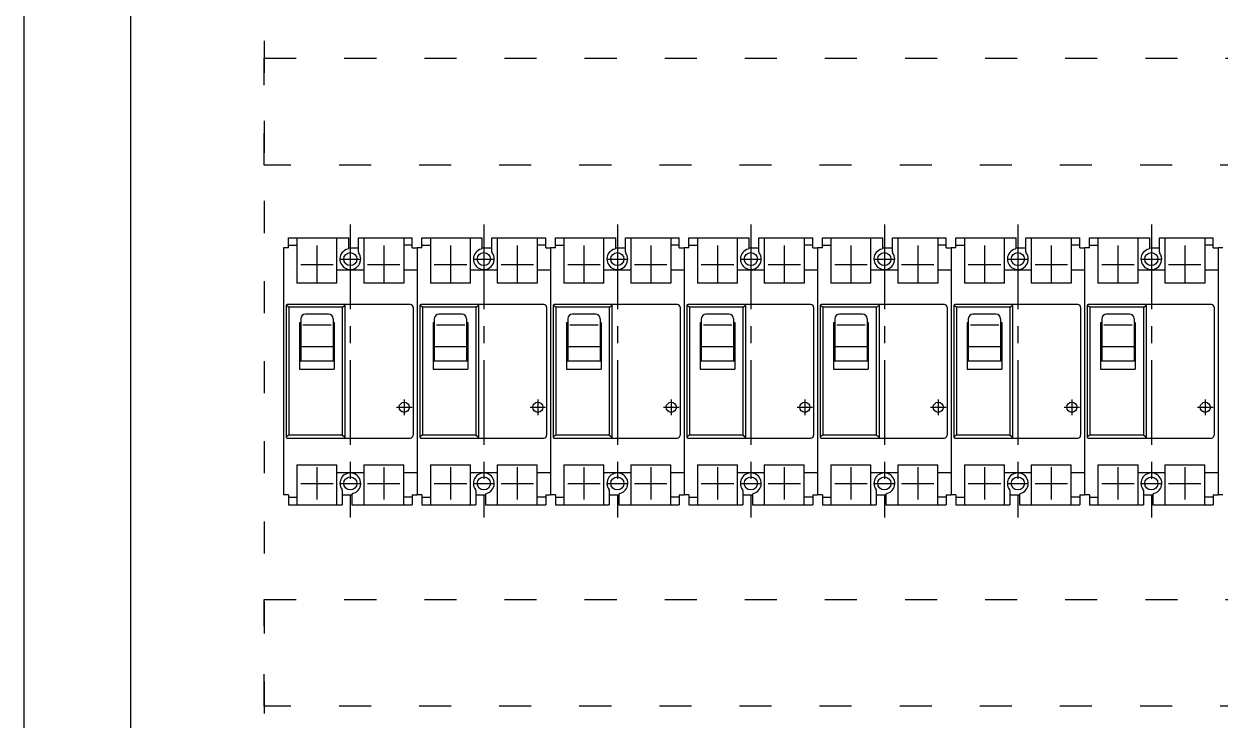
# Model space of a CAD drawing. Header units: millimetres. Extents: x 14879 to 38758, y -20740 to 1136.
# Drawn here: x 35722.1 to 36170.1, y -7125.3 to -6864.5 of the extents above; entities that cross this region are included whole.
import ezdxf

# ---------------------------------------------------------------- set-up
doc = ezdxf.new("R2010")
doc.units = ezdxf.units.MM
doc.linetypes.add('ACAD_ISO03W100', pattern=[30, 12, -18])
doc.linetypes.add('CENTER', pattern=[50.8, 31.75, -6.35, 6.35, -6.35])
doc.layers.add('F01_OUT', color=6, linetype='Continuous')
doc.layers.add('F03_CNT', color=1, linetype='CENTER')

msp = doc.modelspace()

# ---------------------------------------------------------------- linework, layer by layer
for p, q in [((35722.11, -5908.36), (35722.11, -7898.36)), ((35762.11, -7858.36), (35762.11, -5948.36))]:
    msp.add_line(p, q)
at = {"color": 1, "linetype": 'ACAD_ISO03W100'}
for points in [[(35762.11, -6510.84), (35812.11, -6510.84), (35812.11, -7776.75), (35762.11, -7776.75)], [(35812.11, -6917.42), (35812.11, -6877.42), (36422.12, -6877.42), (36422.12, -6917.42)], [(35812.11, -7120.06), (35812.11, -7080.06), (36422.12, -7080.06), (36422.12, -7120.06)]]:
    msp.add_lwpolyline(points, close=True, dxfattribs=at)
at = {"layer": 'F01_OUT'}
for p, q in [((35821.16, -6948.36), (35821.16, -6944.61)), ((35821.16, -6944.61), (35843.76, -6944.61)), ((35821.16, -6947.41), (35824.36, -6947.41)), ((35824.36, -6944.61), (35824.36, -6961.61)), ((35839.36, -6961.61), (35839.36, -6944.61)), ((35843.76, -6948.35), (35843.76, -6944.61)), ((35847.36, -6949.94), (35847.36, -6944.61)), ((35847.36, -6944.61), (35867.56, -6944.61)), ((35849.36, -6944.61), (35849.36, -6961.61)), ((35864.36, -6944.61), (35864.36, -6961.61)), ((35867.56, -6947.41), (35864.36, -6947.41)), ((35867.56, -6948.36), (35867.56, -6944.61)), ((35871.16, -6948.36), (35871.16, -6944.61)), ((35871.16, -6944.61), (35893.76, -6944.61)), ((35871.16, -6947.41), (35874.36, -6947.41)), ((35874.36, -6944.61), (35874.36, -6961.61)), ((35889.36, -6961.61), (35889.36, -6944.61)), ((35893.76, -6948.35), (35893.76, -6944.61)), ((35897.36, -6949.94), (35897.36, -6944.61)), ((35897.36, -6944.61), (35917.56, -6944.61)), ((35899.36, -6944.61), (35899.36, -6961.61)), ((35914.36, -6944.61), (35914.36, -6961.61)), ((35917.56, -6947.41), (35914.36, -6947.41)), ((35917.56, -6948.36), (35917.56, -6944.61)), ((35921.16, -6948.36), (35921.16, -6944.61)), ((35921.16, -6944.61), (35943.76, -6944.61)), ((35921.16, -6947.41), (35924.36, -6947.41)), ((35924.36, -6944.61), (35924.36, -6961.61)), ((35939.36, -6961.61), (35939.36, -6944.61)), ((35943.76, -6948.35), (35943.76, -6944.61)), ((35947.36, -6949.94), (35947.36, -6944.61)), ((35947.36, -6944.61), (35967.56, -6944.61)), ((35949.36, -6944.61), (35949.36, -6961.61)), ((35964.36, -6944.61), (35964.36, -6961.61)), ((35967.56, -6947.41), (35964.36, -6947.41)), ((35967.56, -6948.36), (35967.56, -6944.61)), ((35971.16, -6948.36), (35971.16, -6944.61)), ((35971.16, -6944.61), (35993.76, -6944.61)), ((35971.16, -6947.41), (35974.36, -6947.41)), ((35974.36, -6944.61), (35974.36, -6961.61)), ((35989.36, -6961.61), (35989.36, -6944.61)), ((35993.76, -6948.35), (35993.76, -6944.61)), ((35997.36, -6949.94), (35997.36, -6944.61)), ((35997.36, -6944.61), (36017.56, -6944.61)), ((35999.36, -6944.61), (35999.36, -6961.61)), ((36014.36, -6944.61), (36014.36, -6961.61)), ((36017.56, -6947.41), (36014.36, -6947.41)), ((36017.56, -6948.36), (36017.56, -6944.61)), ((36021.16, -6948.36), (36021.16, -6944.61)), ((36021.16, -6944.61), (36043.76, -6944.61)), ((36021.16, -6947.41), (36024.36, -6947.41)), ((36024.36, -6944.61), (36024.36, -6961.61)), ((36039.36, -6961.61), (36039.36, -6944.61)), ((36043.76, -6948.35), (36043.76, -6944.61)), ((36047.36, -6949.94), (36047.36, -6944.61)), ((36047.36, -6944.61), (36067.56, -6944.61)), ((36049.36, -6944.61), (36049.36, -6961.61)), ((36064.36, -6944.61), (36064.36, -6961.61)), ((36067.56, -6947.41), (36064.36, -6947.41)), ((36067.56, -6948.36), (36067.56, -6944.61)), ((36071.16, -6948.36), (36071.16, -6944.61)), ((36071.16, -6944.61), (36093.76, -6944.61)), ((36071.16, -6947.41), (36074.36, -6947.41)), ((36074.36, -6944.61), (36074.36, -6961.61)), ((36089.36, -6961.61), (36089.36, -6944.61)), ((36093.76, -6948.35), (36093.76, -6944.61)), ((36097.36, -6949.94), (36097.36, -6944.61)), ((36097.36, -6944.61), (36117.56, -6944.61)), ((36099.36, -6944.61), (36099.36, -6961.61)), ((36114.36, -6944.61), (36114.36, -6961.61)), ((36117.56, -6947.41), (36114.36, -6947.41)), ((36117.56, -6948.36), (36117.56, -6944.61)), ((36121.16, -6948.36), (36121.16, -6944.61)), ((36121.16, -6944.61), (36143.76, -6944.61)), ((36121.16, -6947.41), (36124.36, -6947.41)), ((36124.36, -6944.61), (36124.36, -6961.61)), ((36139.36, -6961.61), (36139.36, -6944.61)), ((36143.76, -6948.35), (36143.76, -6944.61)), ((36147.36, -6949.94), (36147.36, -6944.61)), ((36147.36, -6944.61), (36167.56, -6944.61)), ((36149.36, -6944.61), (36149.36, -6961.61)), ((36164.36, -6944.61), (36164.36, -6961.61)), ((36167.56, -6947.41), (36164.36, -6947.41)), ((36167.56, -6948.36), (36167.56, -6944.61)), ((35821.16, -6948.36), (35819.36, -6948.36)), ((35819.36, -6948.36), (35819.36, -7040.86)), ((35843.76, -6948.36), (35847.36, -6948.36)), ((35867.56, -6948.36), (35869.36, -6948.36)), ((35869.36, -6948.36), (35869.36, -7040.86)), ((35871.16, -6948.36), (35869.36, -6948.36)), ((35869.36, -6948.36), (35869.36, -7040.86)), ((35893.76, -6948.36), (35897.36, -6948.36)), ((35917.56, -6948.36), (35919.36, -6948.36)), ((35919.36, -6948.36), (35919.36, -7040.86)), ((35921.16, -6948.36), (35919.36, -6948.36)), ((35919.36, -6948.36), (35919.36, -7040.86)), ((35943.76, -6948.36), (35947.36, -6948.36)), ((35967.56, -6948.36), (35969.36, -6948.36)), ((35969.36, -6948.36), (35969.36, -7040.86)), ((35971.16, -6948.36), (35969.36, -6948.36)), ((35969.36, -6948.36), (35969.36, -7040.86)), ((35993.76, -6948.36), (35997.36, -6948.36)), ((36017.56, -6948.36), (36019.36, -6948.36)), ((36019.36, -6948.36), (36019.36, -7040.86)), ((36021.16, -6948.36), (36019.36, -6948.36)), ((36019.36, -6948.36), (36019.36, -7040.86)), ((36043.76, -6948.36), (36047.36, -6948.36)), ((36067.56, -6948.36), (36069.36, -6948.36)), ((36069.36, -6948.36), (36069.36, -7040.86)), ((36071.16, -6948.36), (36069.36, -6948.36)), ((36069.36, -6948.36), (36069.36, -7040.86)), ((36093.76, -6948.36), (36097.36, -6948.36)), ((36117.56, -6948.36), (36119.36, -6948.36)), ((36119.36, -6948.36), (36119.36, -7040.86)), ((36121.16, -6948.36), (36119.36, -6948.36)), ((36119.36, -6948.36), (36119.36, -7040.86)), ((36143.76, -6948.36), (36147.36, -6948.36)), ((36167.56, -6948.36), (36169.36, -6948.36)), ((36169.36, -6948.36), (36169.36, -7040.86)), ((36171.16, -6948.36), (36169.36, -6948.36)), ((36169.36, -6948.36), (36169.36, -7040.86)), ((35849.36, -6956.71), (35839.36, -6956.71)), ((35869.36, -6956.71), (35864.36, -6956.71)), ((35899.36, -6956.71), (35889.36, -6956.71)), ((35919.36, -6956.71), (35914.36, -6956.71)), ((35949.36, -6956.71), (35939.36, -6956.71)), ((35969.36, -6956.71), (35964.36, -6956.71)), ((35999.36, -6956.71), (35989.36, -6956.71)), ((36019.36, -6956.71), (36014.36, -6956.71)), ((36049.36, -6956.71), (36039.36, -6956.71)), ((36069.36, -6956.71), (36064.36, -6956.71)), ((36099.36, -6956.71), (36089.36, -6956.71)), ((36119.36, -6956.71), (36114.36, -6956.71)), ((36149.36, -6956.71), (36139.36, -6956.71)), ((36169.36, -6956.71), (36164.36, -6956.71)), ((35839.36, -6961.61), (35824.36, -6961.61)), ((35864.36, -6961.61), (35849.36, -6961.61)), ((35889.36, -6961.61), (35874.36, -6961.61)), ((35914.36, -6961.61), (35899.36, -6961.61)), ((35939.36, -6961.61), (35924.36, -6961.61)), ((35964.36, -6961.61), (35949.36, -6961.61)), ((35989.36, -6961.61), (35974.36, -6961.61)), ((36014.36, -6961.61), (35999.36, -6961.61)), ((36039.36, -6961.61), (36024.36, -6961.61)), ((36064.36, -6961.61), (36049.36, -6961.61)), ((36089.36, -6961.61), (36074.36, -6961.61)), ((36114.36, -6961.61), (36099.36, -6961.61)), ((36139.36, -6961.61), (36124.36, -6961.61)), ((36164.36, -6961.61), (36149.36, -6961.61)), ((35820.36, -6969.96), (35820.36, -7019.25)), ((35821.36, -6970.61), (35820.36, -6970.03)), ((35866.86, -6969.61), (35820.72, -6969.61)), ((35841.36, -6970.61), (35821.36, -6970.61)), ((35821.36, -6970.61), (35821.36, -7018.61)), ((35841.36, -6970.61), (35842.36, -6970.03)), ((35841.36, -6970.61), (35841.36, -7018.61)), ((35842.36, -6969.96), (35842.36, -7019.25)), ((35867.86, -6970.61), (35867.86, -7018.61)), ((35870.36, -6969.96), (35870.36, -7019.25)), ((35871.36, -6970.61), (35870.36, -6970.03)), ((35916.86, -6969.61), (35870.72, -6969.61)), ((35891.36, -6970.61), (35871.36, -6970.61)), ((35871.36, -6970.61), (35871.36, -7018.61)), ((35891.36, -6970.61), (35892.36, -6970.03)), ((35891.36, -6970.61), (35891.36, -7018.61)), ((35892.36, -6969.96), (35892.36, -7019.25)), ((35917.86, -6970.61), (35917.86, -7018.61)), ((35920.36, -6969.96), (35920.36, -7019.25)), ((35921.36, -6970.61), (35920.36, -6970.03)), ((35966.86, -6969.61), (35920.72, -6969.61)), ((35941.36, -6970.61), (35921.36, -6970.61)), ((35921.36, -6970.61), (35921.36, -7018.61)), ((35941.36, -6970.61), (35942.36, -6970.03)), ((35941.36, -6970.61), (35941.36, -7018.61)), ((35942.36, -6969.96), (35942.36, -7019.25)), ((35967.86, -6970.61), (35967.86, -7018.61)), ((35970.36, -6969.96), (35970.36, -7019.25)), ((35971.36, -6970.61), (35970.36, -6970.03)), ((36016.86, -6969.61), (35970.72, -6969.61)), ((35991.36, -6970.61), (35971.36, -6970.61)), ((35971.36, -6970.61), (35971.36, -7018.61)), ((35991.36, -6970.61), (35992.36, -6970.03)), ((35991.36, -6970.61), (35991.36, -7018.61)), ((35992.36, -6969.96), (35992.36, -7019.25)), ((36017.86, -6970.61), (36017.86, -7018.61)), ((36020.36, -6969.96), (36020.36, -7019.25)), ((36021.36, -6970.61), (36020.36, -6970.03)), ((36066.86, -6969.61), (36020.72, -6969.61)), ((36041.36, -6970.61), (36021.36, -6970.61)), ((36021.36, -6970.61), (36021.36, -7018.61)), ((36041.36, -6970.61), (36042.36, -6970.03)), ((36041.36, -6970.61), (36041.36, -7018.61)), ((36042.36, -6969.96), (36042.36, -7019.25)), ((36067.86, -6970.61), (36067.86, -7018.61)), ((36070.36, -6969.96), (36070.36, -7019.25)), ((36071.36, -6970.61), (36070.36, -6970.03)), ((36116.86, -6969.61), (36070.72, -6969.61)), ((36091.36, -6970.61), (36071.36, -6970.61)), ((36071.36, -6970.61), (36071.36, -7018.61)), ((36091.36, -6970.61), (36092.36, -6970.03)), ((36091.36, -6970.61), (36091.36, -7018.61)), ((36092.36, -6969.96), (36092.36, -7019.25)), ((36117.86, -6970.61), (36117.86, -7018.61)), ((36120.36, -6969.96), (36120.36, -7019.25)), ((36121.36, -6970.61), (36120.36, -6970.03)), ((36166.86, -6969.61), (36120.72, -6969.61)), ((36141.36, -6970.61), (36121.36, -6970.61)), ((36121.36, -6970.61), (36121.36, -7018.61)), ((36141.36, -6970.61), (36142.36, -6970.03)), ((36141.36, -6970.61), (36141.36, -7018.61)), ((36142.36, -6969.96), (36142.36, -7019.25)), ((36167.86, -6970.61), (36167.86, -7018.61)), ((35825.81, -6974.97), (35825.81, -6990.71)), ((35836.16, -6973.22), (35827.56, -6973.22)), ((35837.91, -6974.97), (35837.91, -6990.71)), ((35875.81, -6974.97), (35875.81, -6990.71)), ((35886.16, -6973.22), (35877.56, -6973.22)), ((35887.91, -6974.97), (35887.91, -6990.71)), ((35925.81, -6974.97), (35925.81, -6990.71)), ((35936.16, -6973.22), (35927.56, -6973.22)), ((35937.91, -6974.97), (35937.91, -6990.71)), ((35975.81, -6974.97), (35975.81, -6990.71)), ((35986.16, -6973.22), (35977.56, -6973.22)), ((35987.91, -6974.97), (35987.91, -6990.71)), ((36025.81, -6974.97), (36025.81, -6990.71)), ((36036.16, -6973.22), (36027.56, -6973.22)), ((36037.91, -6974.97), (36037.91, -6990.71)), ((36075.81, -6974.97), (36075.81, -6990.71)), ((36086.16, -6973.22), (36077.56, -6973.22)), ((36087.91, -6974.97), (36087.91, -6990.71)), ((36125.81, -6974.97), (36125.81, -6990.71)), ((36136.16, -6973.22), (36127.56, -6973.22)), ((36137.91, -6974.97), (36137.91, -6990.71)), ((35825.36, -6976.36), (35825.36, -6993.86)), ((35825.36, -6976.36), (35825.81, -6976.36)), ((35825.36, -6979.51), (35825.81, -6979.51)), ((35837.22, -6977.33), (35826.6, -6977.33)), ((35837.91, -6976.36), (35838.36, -6976.36)), ((35837.91, -6979.51), (35838.36, -6979.51)), ((35838.36, -6976.36), (35838.36, -6993.86)), ((35875.36, -6976.36), (35875.36, -6993.86)), ((35875.36, -6976.36), (35875.81, -6976.36)), ((35875.36, -6979.51), (35875.81, -6979.51)), ((35887.22, -6977.33), (35876.6, -6977.33)), ((35887.91, -6976.36), (35888.36, -6976.36)), ((35887.91, -6979.51), (35888.36, -6979.51)), ((35888.36, -6976.36), (35888.36, -6993.86)), ((35925.36, -6976.36), (35925.36, -6993.86)), ((35925.36, -6976.36), (35925.81, -6976.36)), ((35925.36, -6979.51), (35925.81, -6979.51)), ((35937.22, -6977.33), (35926.6, -6977.33)), ((35937.91, -6976.36), (35938.36, -6976.36)), ((35937.91, -6979.51), (35938.36, -6979.51)), ((35938.36, -6976.36), (35938.36, -6993.86)), ((35975.36, -6976.36), (35975.36, -6993.86)), ((35975.36, -6976.36), (35975.81, -6976.36)), ((35975.36, -6979.51), (35975.81, -6979.51)), ((35987.22, -6977.33), (35976.6, -6977.33)), ((35987.91, -6976.36), (35988.36, -6976.36)), ((35987.91, -6979.51), (35988.36, -6979.51)), ((35988.36, -6976.36), (35988.36, -6993.86)), ((36025.36, -6976.36), (36025.36, -6993.86)), ((36025.36, -6976.36), (36025.81, -6976.36)), ((36025.36, -6979.51), (36025.81, -6979.51)), ((36037.22, -6977.33), (36026.6, -6977.33)), ((36037.91, -6976.36), (36038.36, -6976.36)), ((36037.91, -6979.51), (36038.36, -6979.51)), ((36038.36, -6976.36), (36038.36, -6993.86)), ((36075.36, -6976.36), (36075.36, -6993.86)), ((36075.36, -6976.36), (36075.81, -6976.36)), ((36075.36, -6979.51), (36075.81, -6979.51)), ((36087.22, -6977.33), (36076.6, -6977.33)), ((36087.91, -6976.36), (36088.36, -6976.36)), ((36087.91, -6979.51), (36088.36, -6979.51)), ((36088.36, -6976.36), (36088.36, -6993.86)), ((36125.36, -6976.36), (36125.36, -6993.86)), ((36125.36, -6976.36), (36125.81, -6976.36)), ((36125.36, -6979.51), (36125.81, -6979.51)), ((36137.22, -6977.33), (36126.6, -6977.33)), ((36137.91, -6976.36), (36138.36, -6976.36)), ((36137.91, -6979.51), (36138.36, -6979.51)), ((36138.36, -6976.36), (36138.36, -6993.86)), ((35825.81, -6985.33), (35837.91, -6985.33)), ((35875.81, -6985.33), (35887.91, -6985.33)), ((35925.81, -6985.33), (35937.91, -6985.33)), ((35975.81, -6985.33), (35987.91, -6985.33)), ((36025.81, -6985.33), (36037.91, -6985.33)), ((36075.81, -6985.33), (36087.91, -6985.33)), ((36125.81, -6985.33), (36137.91, -6985.33)), ((35825.36, -6990.71), (35838.36, -6990.71)), ((35875.36, -6990.71), (35888.36, -6990.71)), ((35925.36, -6990.71), (35938.36, -6990.71)), ((35975.36, -6990.71), (35988.36, -6990.71)), ((36025.36, -6990.71), (36038.36, -6990.71)), ((36075.36, -6990.71), (36088.36, -6990.71)), ((36125.36, -6990.71), (36138.36, -6990.71)), ((35825.36, -6993.86), (35838.36, -6993.86)), ((35875.36, -6993.86), (35888.36, -6993.86)), ((35925.36, -6993.86), (35938.36, -6993.86)), ((35975.36, -6993.86), (35988.36, -6993.86)), ((36025.36, -6993.86), (36038.36, -6993.86)), ((36075.36, -6993.86), (36088.36, -6993.86)), ((36125.36, -6993.86), (36138.36, -6993.86)), ((35821.36, -7018.61), (35820.36, -7019.18)), ((35820.72, -7019.61), (35866.86, -7019.61)), ((35841.36, -7018.61), (35821.36, -7018.61)), ((35841.36, -7018.61), (35842.36, -7019.18)), ((35871.36, -7018.61), (35870.36, -7019.18)), ((35870.72, -7019.61), (35916.86, -7019.61)), ((35891.36, -7018.61), (35871.36, -7018.61)), ((35891.36, -7018.61), (35892.36, -7019.18)), ((35921.36, -7018.61), (35920.36, -7019.18)), ((35920.72, -7019.61), (35966.86, -7019.61)), ((35941.36, -7018.61), (35921.36, -7018.61)), ((35941.36, -7018.61), (35942.36, -7019.18)), ((35971.36, -7018.61), (35970.36, -7019.18)), ((35970.72, -7019.61), (36016.86, -7019.61)), ((35991.36, -7018.61), (35971.36, -7018.61)), ((35991.36, -7018.61), (35992.36, -7019.18)), ((36021.36, -7018.61), (36020.36, -7019.18)), ((36020.72, -7019.61), (36066.86, -7019.61)), ((36041.36, -7018.61), (36021.36, -7018.61)), ((36041.36, -7018.61), (36042.36, -7019.18)), ((36071.36, -7018.61), (36070.36, -7019.18)), ((36070.72, -7019.61), (36116.86, -7019.61)), ((36091.36, -7018.61), (36071.36, -7018.61)), ((36091.36, -7018.61), (36092.36, -7019.18)), ((36121.36, -7018.61), (36120.36, -7019.18)), ((36120.72, -7019.61), (36166.86, -7019.61)), ((36141.36, -7018.61), (36121.36, -7018.61)), ((36141.36, -7018.61), (36142.36, -7019.18)), ((35824.36, -7029.61), (35824.36, -7044.61)), ((35824.36, -7029.61), (35839.36, -7029.61)), ((35839.36, -7044.61), (35839.36, -7029.61)), ((35849.36, -7032.61), (35839.36, -7032.61)), ((35849.36, -7029.61), (35849.36, -7044.61)), ((35849.36, -7029.61), (35864.36, -7029.61)), ((35864.36, -7044.61), (35864.36, -7029.61)), ((35869.36, -7032.61), (35864.36, -7032.61)), ((35874.36, -7029.61), (35874.36, -7044.61)), ((35874.36, -7029.61), (35889.36, -7029.61)), ((35889.36, -7044.61), (35889.36, -7029.61)), ((35899.36, -7032.61), (35889.36, -7032.61)), ((35899.36, -7029.61), (35899.36, -7044.61)), ((35899.36, -7029.61), (35914.36, -7029.61)), ((35914.36, -7044.61), (35914.36, -7029.61)), ((35919.36, -7032.61), (35914.36, -7032.61)), ((35924.36, -7029.61), (35924.36, -7044.61)), ((35924.36, -7029.61), (35939.36, -7029.61)), ((35939.36, -7044.61), (35939.36, -7029.61)), ((35949.36, -7032.61), (35939.36, -7032.61)), ((35949.36, -7029.61), (35949.36, -7044.61)), ((35949.36, -7029.61), (35964.36, -7029.61)), ((35964.36, -7044.61), (35964.36, -7029.61)), ((35969.36, -7032.61), (35964.36, -7032.61)), ((35974.36, -7029.61), (35974.36, -7044.61)), ((35974.36, -7029.61), (35989.36, -7029.61)), ((35989.36, -7044.61), (35989.36, -7029.61)), ((35999.36, -7032.61), (35989.36, -7032.61)), ((35999.36, -7029.61), (35999.36, -7044.61)), ((35999.36, -7029.61), (36014.36, -7029.61)), ((36014.36, -7044.61), (36014.36, -7029.61)), ((36019.36, -7032.61), (36014.36, -7032.61)), ((36024.36, -7029.61), (36024.36, -7044.61)), ((36024.36, -7029.61), (36039.36, -7029.61)), ((36039.36, -7044.61), (36039.36, -7029.61)), ((36049.36, -7032.61), (36039.36, -7032.61)), ((36049.36, -7029.61), (36049.36, -7044.61)), ((36049.36, -7029.61), (36064.36, -7029.61)), ((36064.36, -7044.61), (36064.36, -7029.61)), ((36069.36, -7032.61), (36064.36, -7032.61)), ((36074.36, -7029.61), (36074.36, -7044.61)), ((36074.36, -7029.61), (36089.36, -7029.61)), ((36089.36, -7044.61), (36089.36, -7029.61)), ((36099.36, -7032.61), (36089.36, -7032.61)), ((36099.36, -7029.61), (36099.36, -7044.61)), ((36099.36, -7029.61), (36114.36, -7029.61)), ((36114.36, -7044.61), (36114.36, -7029.61)), ((36119.36, -7032.61), (36114.36, -7032.61)), ((36124.36, -7029.61), (36124.36, -7044.61)), ((36124.36, -7029.61), (36139.36, -7029.61)), ((36139.36, -7044.61), (36139.36, -7029.61)), ((36149.36, -7032.61), (36139.36, -7032.61)), ((36149.36, -7029.61), (36149.36, -7044.61)), ((36149.36, -7029.61), (36164.36, -7029.61)), ((36164.36, -7044.61), (36164.36, -7029.61)), ((36169.36, -7032.61), (36164.36, -7032.61)), ((35840.46, -7036.6), (35840.46, -7036.62)), ((35890.46, -7036.6), (35890.46, -7036.62)), ((35940.46, -7036.6), (35940.46, -7036.62)), ((35990.46, -7036.6), (35990.46, -7036.62)), ((36040.46, -7036.6), (36040.46, -7036.62)), ((36090.46, -7036.6), (36090.46, -7036.62)), ((36140.46, -7036.6), (36140.46, -7036.62)), ((35821.16, -7040.86), (35819.36, -7040.86)), ((35821.16, -7040.86), (35821.16, -7044.61)), ((35821.16, -7041.81), (35824.36, -7041.81)), ((35841.36, -7039.27), (35841.36, -7044.61)), ((35841.36, -7040.86), (35844.96, -7040.86)), ((35844.96, -7040.87), (35844.96, -7044.61)), ((35867.56, -7041.81), (35864.36, -7041.81)), ((35867.56, -7040.86), (35869.36, -7040.86)), ((35867.56, -7040.86), (35867.56, -7044.61)), ((35871.16, -7040.86), (35869.36, -7040.86)), ((35871.16, -7040.86), (35871.16, -7044.61)), ((35871.16, -7041.81), (35874.36, -7041.81)), ((35891.36, -7039.27), (35891.36, -7044.61)), ((35891.36, -7040.86), (35894.96, -7040.86)), ((35894.96, -7040.87), (35894.96, -7044.61)), ((35917.56, -7041.81), (35914.36, -7041.81)), ((35917.56, -7040.86), (35919.36, -7040.86)), ((35917.56, -7040.86), (35917.56, -7044.61)), ((35921.16, -7040.86), (35919.36, -7040.86)), ((35921.16, -7040.86), (35921.16, -7044.61)), ((35921.16, -7041.81), (35924.36, -7041.81)), ((35941.36, -7039.27), (35941.36, -7044.61)), ((35941.36, -7040.86), (35944.96, -7040.86)), ((35944.96, -7040.87), (35944.96, -7044.61)), ((35967.56, -7041.81), (35964.36, -7041.81)), ((35967.56, -7040.86), (35969.36, -7040.86)), ((35967.56, -7040.86), (35967.56, -7044.61)), ((35971.16, -7040.86), (35969.36, -7040.86)), ((35971.16, -7040.86), (35971.16, -7044.61)), ((35971.16, -7041.81), (35974.36, -7041.81)), ((35991.36, -7039.27), (35991.36, -7044.61)), ((35991.36, -7040.86), (35994.96, -7040.86)), ((35994.96, -7040.87), (35994.96, -7044.61)), ((36017.56, -7041.81), (36014.36, -7041.81)), ((36017.56, -7040.86), (36019.36, -7040.86)), ((36017.56, -7040.86), (36017.56, -7044.61)), ((36021.16, -7040.86), (36019.36, -7040.86)), ((36021.16, -7040.86), (36021.16, -7044.61)), ((36021.16, -7041.81), (36024.36, -7041.81)), ((36041.36, -7039.27), (36041.36, -7044.61)), ((36041.36, -7040.86), (36044.96, -7040.86)), ((36044.96, -7040.87), (36044.96, -7044.61)), ((36067.56, -7041.81), (36064.36, -7041.81)), ((36067.56, -7040.86), (36069.36, -7040.86)), ((36067.56, -7040.86), (36067.56, -7044.61)), ((36071.16, -7040.86), (36069.36, -7040.86)), ((36071.16, -7040.86), (36071.16, -7044.61)), ((36071.16, -7041.81), (36074.36, -7041.81)), ((36091.36, -7039.27), (36091.36, -7044.61)), ((36091.36, -7040.86), (36094.96, -7040.86)), ((36094.96, -7040.87), (36094.96, -7044.61)), ((36117.56, -7041.81), (36114.36, -7041.81)), ((36117.56, -7040.86), (36119.36, -7040.86)), ((36117.56, -7040.86), (36117.56, -7044.61)), ((36121.16, -7040.86), (36119.36, -7040.86)), ((36121.16, -7040.86), (36121.16, -7044.61)), ((36121.16, -7041.81), (36124.36, -7041.81)), ((36141.36, -7039.27), (36141.36, -7044.61)), ((36141.36, -7040.86), (36144.96, -7040.86)), ((36144.96, -7040.87), (36144.96, -7044.61)), ((36167.56, -7041.81), (36164.36, -7041.81)), ((36167.56, -7040.86), (36169.36, -7040.86)), ((36167.56, -7040.86), (36167.56, -7044.61)), ((36171.16, -7040.86), (36169.36, -7040.86)), ((35821.16, -7044.61), (35841.36, -7044.61)), ((35844.96, -7044.61), (35867.56, -7044.61)), ((35871.16, -7044.61), (35891.36, -7044.61)), ((35894.96, -7044.61), (35917.56, -7044.61)), ((35921.16, -7044.61), (35941.36, -7044.61)), ((35944.96, -7044.61), (35967.56, -7044.61)), ((35971.16, -7044.61), (35991.36, -7044.61)), ((35994.96, -7044.61), (36017.56, -7044.61)), ((36021.16, -7044.61), (36041.36, -7044.61)), ((36044.96, -7044.61), (36067.56, -7044.61)), ((36071.16, -7044.61), (36091.36, -7044.61)), ((36094.96, -7044.61), (36117.56, -7044.61)), ((36121.16, -7044.61), (36141.36, -7044.61)), ((36144.96, -7044.61), (36167.56, -7044.61))]:
    msp.add_line(p, q, dxfattribs=at)
for centre, radius in [((35844.36, -6952.61), 2.45), ((35894.36, -6952.61), 2.45), ((35944.36, -6952.61), 2.45), ((35994.36, -6952.61), 2.45), ((36044.36, -6952.61), 2.45), ((36094.36, -6952.61), 2.45), ((36144.36, -6952.61), 2.45), ((35864.56, -7008.11), 1.9), ((35914.56, -7008.11), 1.9), ((35964.56, -7008.11), 1.9), ((36014.56, -7008.11), 1.9), ((36064.56, -7008.11), 1.9), ((36114.56, -7008.11), 1.9), ((36164.56, -7008.11), 1.9), ((35844.36, -7036.61), 2.45), ((35894.36, -7036.61), 2.45), ((35944.36, -7036.61), 2.45), ((35994.36, -7036.61), 2.45), ((36044.36, -7036.61), 2.45), ((36094.36, -7036.61), 2.45), ((36144.36, -7036.61), 2.45)]:
    msp.add_circle(centre, radius, dxfattribs=at)
for centre, radius, start, end in [((35844.36, -6952.61), 3.9, 104.4783, 37.3031), ((35843.26, -6948.35), 0.5, 284.4783, 0), ((35847.86, -6949.94), 0.5, 180, 217.3031), ((35894.36, -6952.61), 3.9, 104.4783, 37.3031), ((35893.26, -6948.35), 0.5, 284.4783, 0), ((35897.86, -6949.94), 0.5, 180, 217.3031), ((35944.36, -6952.61), 3.9, 104.4783, 37.3031), ((35943.26, -6948.35), 0.5, 284.4783, 0), ((35947.86, -6949.94), 0.5, 180, 217.3031), ((35994.36, -6952.61), 3.9, 104.4783, 37.3031), ((35993.26, -6948.35), 0.5, 284.4783, 0), ((35997.86, -6949.94), 0.5, 180, 217.3031), ((36044.36, -6952.61), 3.9, 104.4783, 37.3031), ((36043.26, -6948.35), 0.5, 284.4783, 0), ((36047.86, -6949.94), 0.5, 180, 217.3031), ((36094.36, -6952.61), 3.9, 104.4783, 37.3031), ((36093.26, -6948.35), 0.5, 284.4783, 0), ((36097.86, -6949.94), 0.5, 180, 217.3031), ((36144.36, -6952.61), 3.9, 104.4783, 37.3031), ((36143.26, -6948.35), 0.5, 284.4783, 0), ((36147.86, -6949.94), 0.5, 180, 217.3031), ((35820.72, -6969.96), 0.354, 90, 180), ((35842.01, -6969.96), 0.354, 0, 90), ((35866.86, -6970.61), 1, 0, 90), ((35870.72, -6969.96), 0.354, 90, 180), ((35892.01, -6969.96), 0.354, 0, 90), ((35916.86, -6970.61), 1, 0, 90), ((35920.72, -6969.96), 0.354, 90, 180), ((35942.01, -6969.96), 0.354, 0, 90), ((35966.86, -6970.61), 1, 0, 90), ((35970.72, -6969.96), 0.354, 90, 180), ((35992.01, -6969.96), 0.354, 0, 90), ((36016.86, -6970.61), 1, 0, 90), ((36020.72, -6969.96), 0.354, 90, 180), ((36042.01, -6969.96), 0.354, 0, 90), ((36066.86, -6970.61), 1, 0, 90), ((36070.72, -6969.96), 0.354, 90, 180), ((36092.01, -6969.96), 0.354, 0, 90), ((36116.86, -6970.61), 1, 0, 90), ((36120.72, -6969.96), 0.354, 90, 180), ((36142.01, -6969.96), 0.354, 0, 90), ((36166.86, -6970.61), 1, 0, 90), ((35827.56, -6974.97), 1.75, 90, 180), ((35836.16, -6974.97), 1.75, 0, 90), ((35877.56, -6974.97), 1.75, 90, 180), ((35886.16, -6974.97), 1.75, 0, 90), ((35927.56, -6974.97), 1.75, 90, 180), ((35936.16, -6974.97), 1.75, 0, 90), ((35977.56, -6974.97), 1.75, 90, 180), ((35986.16, -6974.97), 1.75, 0, 90), ((36027.56, -6974.97), 1.75, 90, 180), ((36036.16, -6974.97), 1.75, 0, 90), ((36077.56, -6974.97), 1.75, 90, 180), ((36086.16, -6974.97), 1.75, 0, 90), ((36127.56, -6974.97), 1.75, 90, 180), ((36136.16, -6974.97), 1.75, 0, 90), ((35820.72, -7019.25), 0.354, 180, 270), ((35842.01, -7019.25), 0.354, 270, 0), ((35866.86, -7018.61), 1, 270, 360), ((35870.72, -7019.25), 0.354, 180, 270), ((35892.01, -7019.25), 0.354, 270, 0), ((35916.86, -7018.61), 1, 270, 360), ((35920.72, -7019.25), 0.354, 180, 270), ((35942.01, -7019.25), 0.354, 270, 0), ((35966.86, -7018.61), 1, 270, 360), ((35970.72, -7019.25), 0.354, 180, 270), ((35992.01, -7019.25), 0.354, 270, 0), ((36016.86, -7018.61), 1, 270, 360), ((36020.72, -7019.25), 0.354, 180, 270), ((36042.01, -7019.25), 0.354, 270, 0), ((36066.86, -7018.61), 1, 270, 360), ((36070.72, -7019.25), 0.354, 180, 270), ((36092.01, -7019.25), 0.354, 270, 0), ((36116.86, -7018.61), 1, 270, 360), ((36120.72, -7019.25), 0.354, 180, 270), ((36142.01, -7019.25), 0.354, 270, 0), ((36166.86, -7018.61), 1, 270, 360), ((35844.36, -7036.61), 3.9, 284.4767, 217.3005), ((35894.36, -7036.61), 3.9, 284.4767, 217.3005), ((35944.36, -7036.61), 3.9, 284.4767, 217.3005), ((35994.36, -7036.61), 3.9, 284.4767, 217.3005), ((36044.36, -7036.61), 3.9, 284.4767, 217.3005), ((36094.36, -7036.61), 3.9, 284.4767, 217.3005), ((36144.36, -7036.61), 3.9, 284.4767, 217.3005), ((35840.86, -7039.27), 0.5, 0, 37.3005), ((35845.46, -7040.87), 0.5, 104.4767, 180), ((35890.86, -7039.27), 0.5, 0, 37.3005), ((35895.46, -7040.87), 0.5, 104.4767, 180), ((35940.86, -7039.27), 0.5, 0, 37.3005), ((35945.46, -7040.87), 0.5, 104.4767, 180), ((35990.86, -7039.27), 0.5, 0, 37.3005), ((35995.46, -7040.87), 0.5, 104.4767, 180), ((36040.86, -7039.27), 0.5, 0, 37.3005), ((36045.46, -7040.87), 0.5, 104.4767, 180), ((36090.86, -7039.27), 0.5, 0, 37.3005), ((36095.46, -7040.87), 0.5, 104.4767, 180), ((36140.86, -7039.27), 0.5, 0, 37.3005), ((36145.46, -7040.87), 0.5, 104.4767, 180)]:
    msp.add_arc(centre, radius, start, end, dxfattribs=at)
at = {"layer": 'F03_CNT'}
for p, q in [((35844.36, -6939.61), (35844.36, -7049.37)), ((35894.36, -6939.61), (35894.36, -7049.37)), ((35944.36, -6939.61), (35944.36, -7049.37)), ((35994.36, -6939.61), (35994.36, -7049.37)), ((36044.36, -6939.61), (36044.36, -7049.37)), ((36094.36, -6939.61), (36094.36, -7049.37)), ((36144.36, -6939.61), (36144.36, -7049.37)), ((35831.86, -6947.47), (35831.86, -6961.74)), ((35856.86, -6947.47), (35856.86, -6961.74)), ((35881.86, -6947.47), (35881.86, -6961.74)), ((35906.86, -6947.47), (35906.86, -6961.74)), ((35931.86, -6947.47), (35931.86, -6961.74)), ((35956.86, -6947.47), (35956.86, -6961.74)), ((35981.86, -6947.47), (35981.86, -6961.74)), ((36006.86, -6947.47), (36006.86, -6961.74)), ((36031.86, -6947.47), (36031.86, -6961.74)), ((36056.86, -6947.47), (36056.86, -6961.74)), ((36081.86, -6947.47), (36081.86, -6961.74)), ((36106.86, -6947.47), (36106.86, -6961.74)), ((36131.86, -6947.47), (36131.86, -6961.74)), ((36156.86, -6947.47), (36156.86, -6961.74)), ((35840.46, -6952.61), (35848.26, -6952.61)), ((35890.46, -6952.61), (35898.26, -6952.61)), ((35940.46, -6952.61), (35948.26, -6952.61)), ((35990.46, -6952.61), (35998.26, -6952.61)), ((36040.46, -6952.61), (36048.26, -6952.61)), ((36090.46, -6952.61), (36098.26, -6952.61)), ((36140.46, -6952.61), (36148.26, -6952.61)), ((35825.79, -6954.61), (35837.94, -6954.61)), ((35850.79, -6954.61), (35862.94, -6954.61)), ((35875.79, -6954.61), (35887.94, -6954.61)), ((35900.79, -6954.61), (35912.94, -6954.61)), ((35925.79, -6954.61), (35937.94, -6954.61)), ((35950.79, -6954.61), (35962.94, -6954.61)), ((35975.79, -6954.61), (35987.94, -6954.61)), ((36000.79, -6954.61), (36012.94, -6954.61)), ((36025.79, -6954.61), (36037.94, -6954.61)), ((36050.79, -6954.61), (36062.94, -6954.61)), ((36075.79, -6954.61), (36087.94, -6954.61)), ((36100.79, -6954.61), (36112.94, -6954.61)), ((36125.79, -6954.61), (36137.94, -6954.61)), ((36150.79, -6954.61), (36162.94, -6954.61)), ((35864.56, -7005.21), (35864.56, -7011.01)), ((35914.56, -7005.21), (35914.56, -7011.01)), ((35964.56, -7005.21), (35964.56, -7011.01)), ((36014.56, -7005.21), (36014.56, -7011.01)), ((36064.56, -7005.21), (36064.56, -7011.01)), ((36114.56, -7005.21), (36114.56, -7011.01)), ((36164.56, -7005.21), (36164.56, -7011.01)), ((35861.66, -7008.11), (35867.46, -7008.11)), ((35911.66, -7008.11), (35917.46, -7008.11)), ((35961.66, -7008.11), (35967.46, -7008.11)), ((36011.66, -7008.11), (36017.46, -7008.11)), ((36061.66, -7008.11), (36067.46, -7008.11)), ((36111.66, -7008.11), (36117.46, -7008.11)), ((36161.66, -7008.11), (36167.46, -7008.11)), ((35831.86, -7030.53), (35831.86, -7042.68)), ((35856.86, -7030.53), (35856.86, -7042.68)), ((35881.86, -7030.53), (35881.86, -7042.68)), ((35906.86, -7030.53), (35906.86, -7042.68)), ((35931.86, -7030.53), (35931.86, -7042.68)), ((35956.86, -7030.53), (35956.86, -7042.68)), ((35981.86, -7030.53), (35981.86, -7042.68)), ((36006.86, -7030.53), (36006.86, -7042.68)), ((36031.86, -7030.53), (36031.86, -7042.68)), ((36056.86, -7030.53), (36056.86, -7042.68)), ((36081.86, -7030.53), (36081.86, -7042.68)), ((36106.86, -7030.53), (36106.86, -7042.68)), ((36131.86, -7030.53), (36131.86, -7042.68)), ((36156.86, -7030.53), (36156.86, -7042.68)), ((35825.79, -7036.61), (35837.94, -7036.61)), ((35840.46, -7036.61), (35848.26, -7036.61)), ((35850.79, -7036.61), (35862.94, -7036.61)), ((35875.79, -7036.61), (35887.94, -7036.61)), ((35890.46, -7036.61), (35898.26, -7036.61)), ((35900.79, -7036.61), (35912.94, -7036.61)), ((35925.79, -7036.61), (35937.94, -7036.61)), ((35940.46, -7036.61), (35948.26, -7036.61)), ((35950.79, -7036.61), (35962.94, -7036.61)), ((35975.79, -7036.61), (35987.94, -7036.61)), ((35990.46, -7036.61), (35998.26, -7036.61)), ((36000.79, -7036.61), (36012.94, -7036.61)), ((36025.79, -7036.61), (36037.94, -7036.61)), ((36040.46, -7036.61), (36048.26, -7036.61)), ((36050.79, -7036.61), (36062.94, -7036.61)), ((36075.79, -7036.61), (36087.94, -7036.61)), ((36090.46, -7036.61), (36098.26, -7036.61)), ((36100.79, -7036.61), (36112.94, -7036.61)), ((36125.79, -7036.61), (36137.94, -7036.61)), ((36140.46, -7036.61), (36148.26, -7036.61)), ((36150.79, -7036.61), (36162.94, -7036.61))]:
    msp.add_line(p, q, dxfattribs=at)

doc.saveas('drawing.dxf')
